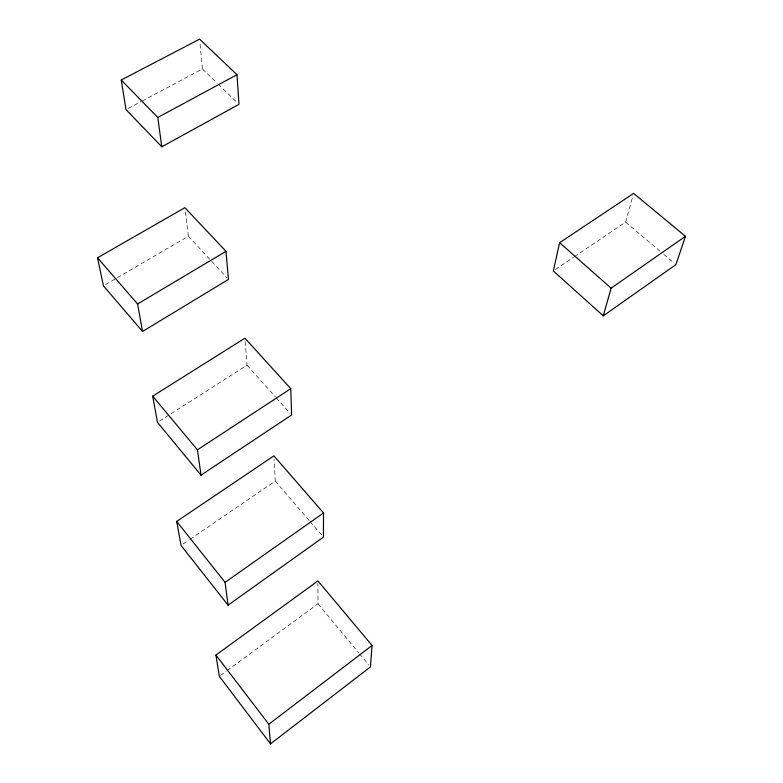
<?xml version="1.0" encoding="UTF-8"?>
<svg xmlns="http://www.w3.org/2000/svg" width="783" height="783" viewBox="0 0 783 783"><rect width="100%" height="100%" fill="white"/><g stroke="black" fill="none" stroke-linecap="round" stroke-linejoin="round"><path stroke-width="0.59" stroke-dasharray="3.92 2.94" d="M574.409 256.687L625.597 222.118L632.967 195.691M220.277 675.572L226.14 671.266M227.119 670.542L317.996 603.771L317.927 583.325M183.046 544.068L189.055 539.957M190.063 539.281L275.273 481.075L274.109 459.464M555.343 269.567L573.401 257.362M159.536 421.039L247.007 365.221L245.099 340.546M105.529 284.601L188.38 236.241L185.179 210.05M128.158 108.455L141.077 101.594M142.154 101.017L202.425 68.982L199.831 41.538M625.597 222.118L660.069 251.245M663.798 254.387L674.046 263.049M202.425 68.982L217.224 83.301M218.095 84.143L237.239 102.671M188.38 236.241L226.835 277.662M247.007 365.221L275.391 396.883M276.203 397.793L289.984 413.17M275.273 481.075L309.226 520.597M310.019 521.517L321.862 535.298M317.996 603.771L358.859 653.002M359.622 653.932L368.881 665.08"/><path stroke-width="1.17" d="M323.526 512.943L323.438 537.138L228.068 605.161L181.039 545.438L176.684 521.409L273.913 455.853L323.526 512.943L225.103 582.337L228.068 605.161M372.072 645.476L370.418 666.93L270.526 743.85L219.299 676.287L215.942 655.048L317.918 580.917L372.072 645.476L268.823 724.255L270.526 743.85M559.62 242.71L553.336 270.928L603.272 315.843L675.905 264.625L685.477 236.329L633.613 193.391L559.62 242.71L611.112 288.154L603.272 315.843M611.112 288.154L685.477 236.329M201.035 475.154L291.609 414.98L290.767 388.671L244.922 338.197L152.695 396.159L157.471 422.35L201.035 475.154L197.433 449.834L152.695 396.159M197.433 449.834L290.767 388.671M142.545 331.473L228.47 279.423L225.974 251.314L184.886 207.671L97.523 257.783L103.434 285.824L142.545 331.473L137.583 303.99L97.523 257.783M137.583 303.99L225.974 251.314M161.778 146.793L238.981 104.354L236.995 74.718L199.606 39.15L121.228 80.003L126.004 109.6L161.778 146.793L157.794 117.45L121.228 80.003M157.794 117.45L236.995 74.718M176.684 521.409L225.103 582.337M215.942 655.048L268.823 724.255"/></g></svg>
